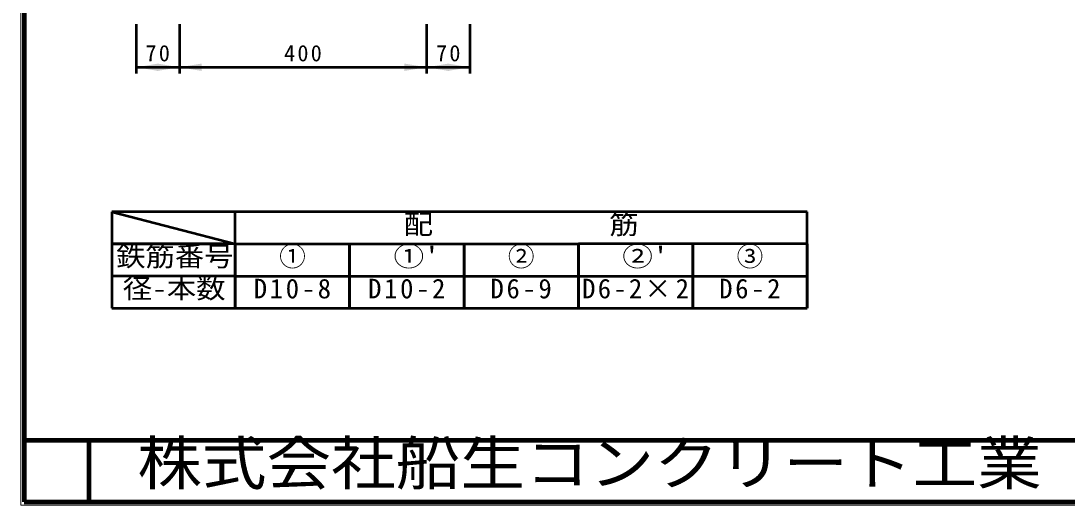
# Model space of a CAD drawing. Units: millimetres, scale not verified. Extents: x 100 to 4105, y 100 to 2870.
# Drawn here: x 100 to 1792, y 100 to 884 of the extents above; entities that cross this region are included whole.
import ezdxf
from ezdxf.enums import TextEntityAlignment as Align

# ---------------------------------------------------------------- set-up
doc = ezdxf.new("R2010")
doc.units = ezdxf.units.MM
doc.header["$LTSCALE"] = 5
doc.layers.add('V-nasSTD', color=7, linetype='Continuous', lineweight=35)
doc.styles.add('ＭＳ ゴシック', font='')
doc.styles.get('ＭＳ ゴシック').set_extended_font_data('MS Gothic')

msp = doc.modelspace()

# ---------------------------------------------------------------- hatches: boundary and pattern name
at = {"layer": 'V-nasSTD'}
for points in [[(322.29, 814.655), (286.29, 808.655), (322.29, 802.655)], [(320.29, 802.655), (356.29, 808.655), (320.29, 814.655)], [(392.29, 814.655), (356.29, 808.655), (392.29, 802.655)], [(720.29, 802.655), (756.29, 808.655), (720.29, 814.655)], [(792.29, 814.655), (756.29, 808.655), (792.29, 802.655)], [(790.29, 802.655), (826.29, 808.655), (790.29, 814.655)]]:
    msp.add_hatch(color=256, dxfattribs=at).paths.add_polyline_path(points)

# ---------------------------------------------------------------- linework, layer by layer
at = {"layer": 'V-nasSTD', "lineweight": 100}
for p, q in [((105, 2865), (105, 105)), ((105, 205), (4100, 205)), ((105, 205), (4100, 205)), ((210, 205), (210, 105)), ((105, 105), (4100, 105)), ((105, 105), (4100, 105))]:
    msp.add_line(p, q, dxfattribs=at)
at = {"layer": 'V-nasSTD', "lineweight": 50}
for p, q in [((286.29, 878.655), (286.29, 798.655)), ((356.29, 878.655), (356.29, 798.655)), ((756.29, 878.655), (756.29, 798.655)), ((826.29, 878.655), (826.29, 798.655)), ((286.29, 808.655), (356.29, 808.655)), ((356.29, 808.655), (756.29, 808.655)), ((756.29, 808.655), (826.29, 808.655)), ((246.803, 574.682), (246.803, 522.682)), ((446.803, 574.682), (246.803, 574.682)), ((246.803, 574.682), (446.803, 522.682)), ((446.803, 522.682), (446.803, 574.682)), ((631.803, 574.682), (446.803, 574.682)), ((816.803, 574.682), (631.803, 574.682)), ((1001.803, 574.682), (816.803, 574.682)), ((1186.803, 574.682), (1001.803, 574.682)), ((1371.803, 574.682), (1186.803, 574.682)), ((1371.803, 522.682), (1371.803, 574.682)), ((246.803, 522.682), (411.803, 522.682)), ((246.803, 522.682), (246.803, 470.682)), ((446.803, 522.682), (246.803, 522.682)), ((446.803, 522.682), (631.803, 522.682)), ((446.803, 470.682), (446.803, 522.682)), ((446.803, 522.682), (446.803, 470.682)), ((631.803, 522.682), (816.803, 522.682)), ((631.803, 470.682), (631.803, 522.682)), ((631.803, 522.682), (631.803, 470.682)), ((816.803, 522.682), (1001.803, 522.682)), ((816.803, 470.682), (816.803, 522.682)), ((816.803, 522.682), (816.803, 470.682)), ((1001.803, 470.682), (1001.803, 522.682)), ((1001.803, 522.682), (1001.803, 470.682)), ((1186.803, 522.682), (1001.803, 522.682)), ((1186.803, 470.682), (1186.803, 522.682)), ((1186.803, 470.682), (1186.803, 522.682)), ((1186.803, 522.682), (1186.803, 470.682)), ((1371.803, 522.682), (1186.803, 522.682)), ((1371.803, 470.682), (1371.803, 522.682)), ((1371.803, 470.682), (1371.803, 522.682)), ((1371.803, 470.682), (1371.803, 522.682)), ((1371.803, 522.682), (1371.803, 470.682)), ((246.803, 470.682), (246.803, 418.682)), ((446.803, 470.682), (246.803, 470.682)), ((446.803, 470.682), (631.803, 470.682)), ((446.803, 418.682), (446.803, 470.682)), ((446.803, 470.682), (446.803, 418.682)), ((631.803, 470.682), (816.803, 470.682)), ((631.803, 418.682), (631.803, 470.682)), ((631.803, 470.682), (631.803, 418.682)), ((816.803, 470.682), (1001.803, 470.682)), ((816.803, 418.682), (816.803, 470.682)), ((816.803, 470.682), (816.803, 418.682)), ((1001.803, 418.682), (1001.803, 470.682)), ((1001.803, 470.682), (1001.803, 418.682)), ((1001.803, 470.682), (1186.803, 470.682)), ((1186.803, 418.682), (1186.803, 470.682)), ((1186.803, 470.682), (1371.803, 470.682)), ((1186.803, 418.682), (1186.803, 470.682)), ((1186.803, 470.682), (1186.803, 418.682)), ((1371.803, 418.682), (1371.803, 470.682)), ((1371.803, 418.682), (1371.803, 470.682)), ((1371.803, 418.682), (1371.803, 470.682)), ((1371.803, 470.682), (1371.803, 418.682)), ((246.803, 418.682), (446.803, 418.682)), ((446.803, 418.682), (631.803, 418.682)), ((631.803, 418.682), (816.803, 418.682)), ((816.803, 418.682), (1001.803, 418.682)), ((1001.803, 418.682), (1186.803, 418.682)), ((1186.803, 418.682), (1371.803, 418.682))]:
    msp.add_line(p, q, dxfattribs=at)
at = {"layer": 'V-nasSTD', "lineweight": 13}
msp.add_lwpolyline([(100, 100), (100, 2870), (4105, 2870), (4105, 100)], close=True, dxfattribs=at)

# ---------------------------------------------------------------- texts
at = {"layer": 'V-nasSTD', "style": 'ＭＳ ゴシック'}
for s, height, width, p in [('配\u3000\u3000\u3000\u3000  \u3000筋', 31.67, 1.1, (719.223, 570.282)), ('鉄筋番号', 31.67, 1.1, (253.923, 518.282)), ("①'", 31.67, 1.15, (702.703, 518.282)), ("②'", 31.67, 1.15, (1072.703, 518.282)), ('径-本数', 31.67, 1.1, (264.723, 466.282)), ('株式会社船生コンクリート工業', 69.65, 1.1, (288.279, 202.55))]:
    msp.add_text(s, height=height, dxfattribs=dict(at, width=width)).set_placement(p, align=Align.TOP_LEFT)
for s, p in [('①', (517.703, 518.282)), ('②', (887.703, 518.282)), ('③', (1257.703, 518.282))]:
    msp.add_text(s, height=31.67, dxfattribs=at).set_placement(p, align=Align.TOP_LEFT)
at = {"layer": 'V-nasSTD', "attachment_point": 1, "style": 'ＭＳ ゴシック'}
for s, insert, char_height in [('\\T1.2;70', (301.49, 844.655), 26.39), ('\\T1.2;400', (525.69, 844.655), 26.39), ('\\T1.2;70', (771.49, 844.655), 26.39), ('\\T1.2;D10-8', (476.663, 466.282), 31.67), ('\\T1.2;D10-2', (661.663, 466.282), 31.67), ('\\T1.2;D6-9', (859.623, 466.282), 31.67), ('\\T1.17;D6-2×2', (1007.903, 466.282), 31.67), ('\\T1.2;D6-2', (1229.623, 466.282), 31.67)]:
    msp.add_mtext(s, dxfattribs=dict(at, insert=insert, char_height=char_height))

doc.saveas('drawing.dxf')
